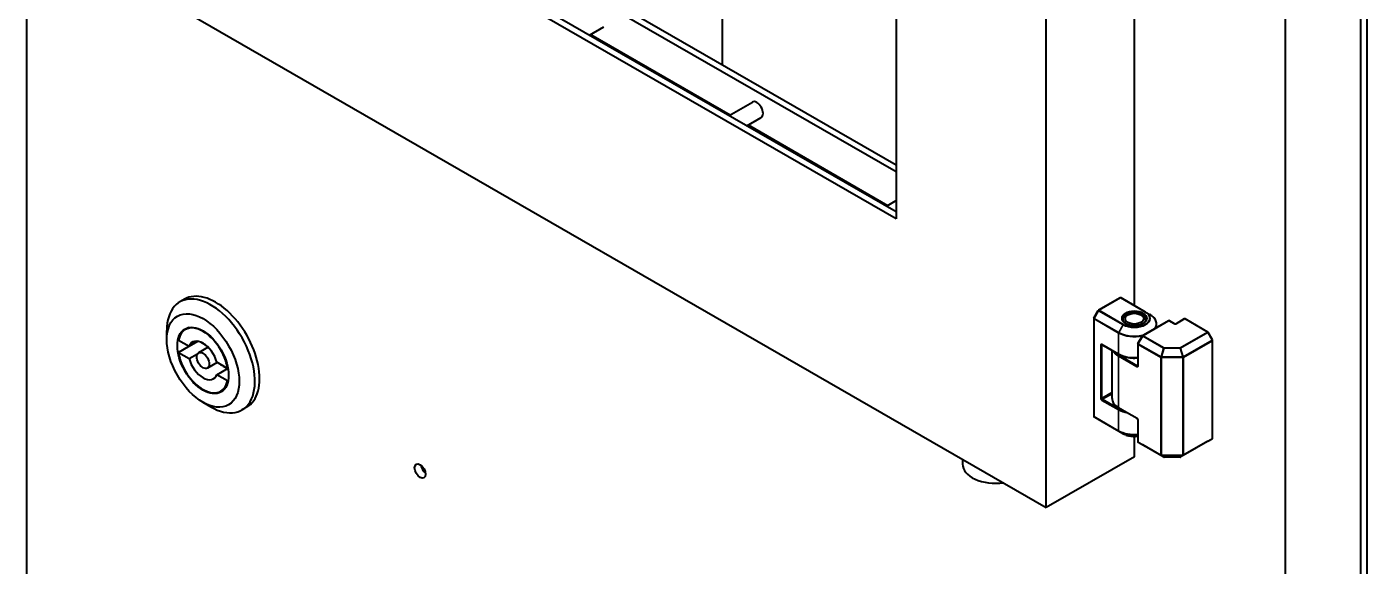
# Model space of a CAD drawing. Header units: millimetres. Extents: x 0 to 2523, y 0 to 1782.
# Drawn here: x 2285.9 to 2376.3, y 1486.3 to 1522.7 of the extents above; entities that cross this region are included whole.
import ezdxf

# ---------------------------------------------------------------- set-up
doc = ezdxf.new("R2010")
doc.units = ezdxf.units.MM
doc.header["$LTSCALE"] = 3
doc.layers.add('가시적인 것(ISO)', color=3, linetype='Continuous', lineweight=40)
doc.layers.add('가시적인 좁은 것(ISO)', color=3, linetype='Continuous', lineweight=35)

msp = doc.modelspace()

# ---------------------------------------------------------------- linework, layer by layer
at = {"layer": '가시적인 것(ISO)'}
for p, q in [((2285.9086, 1476.1038), (2285.9086, 1633.0728)), ((2370.7614, 1427.2403), (2370.7614, 1584.2093)), ((2375.8526, 1464.5091), (2375.8526, 1549.0254)), ((2376.2768, 1464.2648), (2376.2768, 1549.0519)), ((2354.6394, 1490.2646), (2354.6394, 1541.5249)), ((2332.7898, 1540.495), (2332.7898, 1520.1088)), ((2344.5101, 1533.7458), (2344.5101, 1509.7099)), ((2360.5791, 1503.8678), (2360.5791, 1531.1073)), ((2344.5101, 1509.7099), (2309.1901, 1530.0493)), ((2309.6143, 1530.2936), (2344.5101, 1510.1985)), ((2344.5101, 1512.8709), (2315.6071, 1529.515)), ((2316.0313, 1529.7593), (2344.5101, 1513.3595)), ((2288.8784, 1528.1338), (2354.6394, 1490.2646)), ((2323.8499, 1522.0959), (2324.816, 1522.6523)), ((2323.9342, 1522.1444), (2333.3385, 1516.7289)), ((2333.2542, 1516.6803), (2334.8238, 1517.5842)), ((2334.4565, 1515.988), (2335.4226, 1516.5443)), ((2334.5408, 1516.0365), (2343.9451, 1510.6209)), ((2343.8608, 1510.5724), (2344.5101, 1510.9463)), ((2296.5406, 1504.2982), (2296.2224, 1504.115)), ((2359.6194, 1504.3859), (2358.1696, 1503.551)), ((2361.3339, 1503.4331), (2359.6793, 1504.3859)), ((2357.8462, 1502.991), (2357.8462, 1496.4095)), ((2357.8542, 1503.021), (2358.1476, 1503.5291)), ((2360.1319, 1503.2437), (2360.0254, 1503.1819)), ((2361.0263, 1503.2437), (2361.1327, 1503.1819)), ((2362.8826, 1502.8446), (2361.1394, 1501.8408)), ((2361.3369, 1503.4314), (2361.6313, 1503.2605)), ((2363.2819, 1502.6492), (2362.9425, 1502.8446)), ((2363.9432, 1502.9668), (2363.3917, 1502.6492)), ((2365.5341, 1502.0851), (2364.0031, 1502.9668)), ((2295.3485, 1501.5748), (2295.3485, 1502.1856)), ((2296.8242, 1502.3845), (2296.5903, 1502.2498)), ((2362.0791, 1502.3819), (2362.0791, 1502.6245)), ((2365.8495, 1501.5551), (2365.5561, 1502.0631)), ((2296.1297, 1501.5419), (2296.8471, 1501.1287)), ((2297.4416, 1501.4634), (2296.1297, 1500.708)), ((2296.8471, 1501.1287), (2297.431, 1501.465)), ((2298.1361, 1501.0628), (2297.4886, 1500.6899)), ((2297.61, 1501.4191), (2297.966, 1501.2141)), ((2358.4066, 1501.2314), (2359.5309, 1500.5839)), ((2360.816, 1501.2807), (2360.816, 1499.8172)), ((2360.8241, 1501.3107), (2361.1174, 1501.8188)), ((2365.8575, 1494.9436), (2365.8575, 1501.5251)), ((2296.1297, 1500.708), (2296.8471, 1500.2948)), ((2296.8471, 1500.2948), (2297.4186, 1500.6239)), ((2359.0791, 1497.6046), (2359.0791, 1500.8441)), ((2298.7512, 1500.0322), (2298.0874, 1499.65)), ((2299.4463, 1499.632), (2298.7289, 1500.0451)), ((2298.7289, 1499.2112), (2299.4742, 1499.6404)), ((2299.4463, 1498.7981), (2298.7289, 1499.2112)), ((2299.4729, 1499.6473), (2299.4463, 1499.632)), ((2299.487, 1498.8215), (2299.4463, 1498.7981)), ((2299.2196, 1498.2249), (2298.9857, 1498.0902)), ((2297.7785, 1497.3549), (2298.3068, 1497.0483)), ((2300.7324, 1497.0189), (2300.4142, 1496.8357)), ((2360.7613, 1496.2578), (2359.5309, 1496.9663)), ((2358.1694, 1496.1873), (2357.8761, 1496.3576)), ((2359.8242, 1495.2344), (2358.1696, 1496.1872)), ((2360.816, 1496.1628), (2360.816, 1494.6992)), ((2360.5791, 1493.6851), (2360.5791, 1495.0535)), ((2365.5341, 1494.7213), (2363.7004, 1493.6654)), ((2365.5343, 1494.7214), (2365.8276, 1494.8917)), ((2361.1393, 1494.4771), (2360.8459, 1494.6474)), ((2362.5489, 1493.6654), (2361.1394, 1494.477)), ((2348.9953, 1493.5149), (2348.9953, 1493.187)), ((2360.5791, 1493.6851), (2354.6394, 1490.2646)), ((2363.6704, 1493.6573), (2362.5789, 1493.6573))]:
    msp.add_line(p, q, dxfattribs=at)
for centre, start, end in [((2359.6493, 1504.3339), 60.064008, 119.935992), ((2357.9062, 1502.991), 149.999959, 180), ((2358.1995, 1503.4991), 119.935992, 149.999959), ((2362.9125, 1502.7926), 60.064008, 119.935992), ((2363.9732, 1502.9148), 60.064008, 119.935992), ((2365.5042, 1502.0331), 30.000041, 60.064008), ((2360.876, 1501.2807), 149.999959, 180), ((2361.1694, 1501.7888), 119.935992, 149.999959), ((2365.7975, 1501.5251), 0, 30.000041), ((2357.9062, 1496.4095), 180, 239.872355), ((2360.876, 1494.6992), 180, 239.872355), ((2365.7975, 1494.9436), 300.127645, 0), ((2362.5789, 1493.7173), 240.064008, 270), ((2363.6704, 1493.7173), 270, 299.935992)]:
    msp.add_arc(centre, 0.06, start, end, dxfattribs=at)
for centre, major_axis, ratio, start_param, end_param in [((2335.1232, 1517.0643), (-0.2994, 0.52), 0.5780931, 3.1415927, 6.2831853), ((2298.6365, 1500.6586), (2.0959, -3.6397), 0.5780931, 0, 3.1415927), ((2298.3183, 1500.4753), (2.0959, -3.6397), 0.5780931, 5.4958534, 10.2121098), ((2360.5791, 1502.8655), (-0.78, 0), 0.5758617, 5.5016446, 6.2492598), ((2360.5791, 1502.8655), (0.78, 0), 0.5758617, 0.0339256, 0.7815407), ((2297.788, 1500.17), (-1.1977, 2.0798), 0.5780931, 4.1430572, 6.8563845), ((2297.788, 1500.17), (-0.7111, 1.2349), 0.5780931, 4.2949368, 6.7045049), ((2297.788, 1500.17), (1.1977, -2.0798), 0.5780931, 4.1430572, 6.8563845), ((2297.788, 1500.17), (0.7111, -1.2349), 0.5780931, 4.2949368, 6.7045049), ((2299.1456, 1500.9518), (0.7111, -1.2349), 0.5780931, 5.3221343, 5.6773074), ((2312.8494, 1492.9626), (0.262, -0.455), 0.5780931, 4.0799089, 5.3448691), ((2351.2453, 1493.187), (-2.25, 0), 0.5758617, 0, 1.7997543)]:
    msp.add_ellipse(centre, major_axis=major_axis, ratio=ratio, start_param=start_param, end_param=end_param, dxfattribs=at)
for centre, major_axis, ratio in [((2297.788, 1500.17), (-1.7217, 2.9897), 0.5780931), ((2360.5791, 1502.9882), (-0.63, 0), 0.5758617), ((2297.788, 1500.17), (-1.2201, 2.1188), 0.5780931), ((2297.788, 1500.17), (-0.2994, 0.52), 0.5780931), ((2312.4251, 1492.7183), (0.262, -0.455), 0.5780931)]:
    msp.add_ellipse(centre, major_axis=major_axis, ratio=ratio, dxfattribs=at)
for points, knots in [([(2359.7841, 1502.9637), (2359.7841, 1502.9145), (2359.8, 1502.8648), (2359.8633, 1502.7734), (2359.9057, 1502.7322), (2360.0119, 1502.66), (2360.0744, 1502.6286), (2360.2147, 1502.5778), (2360.2926, 1502.5584), (2360.4561, 1502.5341), (2360.5417, 1502.5293), (2360.7115, 1502.5349), (2360.7955, 1502.5454), (2360.953, 1502.5805), (2361.0264, 1502.605), (2361.1546, 1502.6646), (2361.2095, 1502.6996), (2361.2965, 1502.7753), (2361.3283, 1502.8159), (2361.3657, 1502.8923), (2361.3741, 1502.9281), (2361.3741, 1502.9637)], [5.4977871, 5.4977871, 5.4977871, 5.4977871, 5.8773572, 5.8773572, 6.1999926, 6.1999926, 6.5073368, 6.5073368, 6.8158631, 6.8158631, 7.1264635, 7.1264635, 7.4376143, 7.4376143, 7.7475737, 7.7475737, 8.0552148, 8.0552148, 8.3644828, 8.3644828, 8.6393798, 8.6393798, 8.6393798, 8.6393798]), ([(2361.3339, 1503.4331), (2361.3341, 1503.433), (2361.3343, 1503.4329), (2361.3347, 1503.4326), (2361.3349, 1503.4325), (2361.3353, 1503.4323), (2361.3355, 1503.4322), (2361.3359, 1503.4319), (2361.3361, 1503.4318), (2361.3365, 1503.4316), (2361.3367, 1503.4315), (2361.3369, 1503.4314)], [3.1415926536, 3.1415926536, 3.1415926536, 3.1415926536, 3.1423632304, 3.1423632304, 3.1431338072, 3.1431338072, 3.143904384, 3.143904384, 3.1446749608, 3.1446749608, 3.1454455376, 3.1454455376, 3.1454455376, 3.1454455376]), ([(2362.0791, 1502.6245), (2362.0791, 1502.6731), (2362.0724, 1502.7217), (2362.0463, 1502.8171), (2362.0269, 1502.8638), (2361.9763, 1502.954), (2361.9451, 1502.9974), (2361.8722, 1503.0803), (2361.8305, 1503.1197), (2361.7376, 1503.1938), (2361.6865, 1503.2285), (2361.6313, 1503.2605)], [2.35619449, 2.35619449, 2.35619449, 2.35619449, 2.51250355, 2.51250355, 2.6688126, 2.6688126, 2.82512166, 2.82512166, 2.98143071, 2.98143071, 3.13773977, 3.13773977, 3.13773977, 3.13773977]), ([(2363.2819, 1502.6492), (2363.2846, 1502.6476), (2363.2881, 1502.6459), (2363.2967, 1502.6427), (2363.3019, 1502.6411), (2363.3136, 1502.6386), (2363.3201, 1502.6377), (2363.3338, 1502.6368), (2363.341, 1502.6368), (2363.3549, 1502.6379), (2363.3616, 1502.6389), (2363.3737, 1502.6417), (2363.379, 1502.6434), (2363.3867, 1502.6465), (2363.3894, 1502.6479), (2363.3917, 1502.6492)], [1.5707963, 1.5707963, 1.5707963, 1.5707963, 1.7772901, 1.7772901, 2.0006727, 2.0006727, 2.2397467, 2.2397467, 2.4877932, 2.4877932, 2.7355384, 2.7355384, 2.97324, 2.97324, 3.1415927, 3.1415927, 3.1415927, 3.1415927]), ([(2358.3983, 1501.2349), (2358.3983, 1501.2349), (2358.3983, 1501.2349), (2358.399, 1501.2347), (2358.3999, 1501.2345), (2358.4027, 1501.2334), (2358.4045, 1501.2326), (2358.4066, 1501.2314)], [4.33310665, 4.33310665, 4.33310665, 4.33310665, 4.3990032, 4.3990032, 4.55569609, 4.55569609, 4.71238898, 4.71238898, 4.71238898, 4.71238898]), ([(2359.5309, 1500.5839), (2359.6467, 1500.5172), (2359.7804, 1500.4622), (2360.0697, 1500.3799), (2360.2252, 1500.3527), (2360.5274, 1500.3295), (2360.6734, 1500.3307), (2360.816, 1500.3441)], [0, 0, 0, 0, 0.32680869, 0.32680869, 0.65285733, 0.65285733, 0.9467814, 0.9467814, 0.9467814, 0.9467814]), ([(2360.816, 1499.8172), (2360.816, 1499.8148), (2360.8159, 1499.8128), (2360.8154, 1499.8098), (2360.8152, 1499.8088), (2360.8149, 1499.8082), (2360.8149, 1499.8081), (2360.8149, 1499.8081)], [3.14159265, 3.14159265, 3.14159265, 3.14159265, 3.29905903, 3.29905903, 3.4565254, 3.4565254, 3.5247424, 3.5247424, 3.5247424, 3.5247424]), ([(2359.0791, 1497.6046), (2359.0791, 1497.5558), (2359.0858, 1497.5069), (2359.1121, 1497.4111), (2359.1317, 1497.3642), (2359.1828, 1497.2736), (2359.2143, 1497.23), (2359.2879, 1497.1468), (2359.33, 1497.1073), (2359.4236, 1497.0331), (2359.4752, 1496.9983), (2359.5309, 1496.9663)], [0.78539816, 0.78539816, 0.78539816, 0.78539816, 0.9424778, 0.9424778, 1.09955743, 1.09955743, 1.25663706, 1.25663706, 1.41371669, 1.41371669, 1.57079633, 1.57079633, 1.57079633, 1.57079633]), ([(2360.816, 1496.1628), (2360.816, 1496.166), (2360.8157, 1496.1699), (2360.8143, 1496.179), (2360.813, 1496.1842), (2360.8093, 1496.1956), (2360.8068, 1496.2017), (2360.8008, 1496.2141), (2360.7972, 1496.2202), (2360.7893, 1496.2317), (2360.7851, 1496.237), (2360.7767, 1496.246), (2360.7725, 1496.2498), (2360.766, 1496.2548), (2360.7635, 1496.2565), (2360.7613, 1496.2578)], [3.1415927, 3.1415927, 3.1415927, 3.1415927, 3.3485711, 3.3485711, 3.5722397, 3.5722397, 3.8114088, 3.8114088, 4.0593907, 4.0593907, 4.3069641, 4.3069641, 4.5444705, 4.5444705, 4.712389, 4.712389, 4.712389, 4.712389]), ([(2359.8242, 1495.2344), (2359.905, 1495.1879), (2359.9975, 1495.1493), (2360.1975, 1495.0908), (2360.3049, 1495.0708), (2360.5248, 1495.0509), (2360.6374, 1495.0511), (2360.7703, 1495.0634), (2360.7933, 1495.0659), (2360.816, 1495.0689)], [6.2831853, 6.2831853, 6.2831853, 6.2831853, 6.5981151, 6.5981151, 6.913045, 6.913045, 7.2279748, 7.2279748, 7.293997, 7.293997, 7.293997, 7.293997])]:
    msp.add_open_spline(points, degree=3, knots=knots, dxfattribs=at)
at = {"layer": '가시적인 좁은 것(ISO)'}
for p, q in [((2359.6493, 1504.383), (2358.1995, 1503.5481)), ((2361.3039, 1503.4301), (2359.6493, 1504.383)), ((2359.5184, 1502.0137), (2357.8638, 1502.9665)), ((2357.8638, 1502.9665), (2357.8638, 1496.385)), ((2357.8762, 1503.0084), (2358.1695, 1503.5165)), ((2359.5308, 1502.0555), (2357.8762, 1503.0084)), ((2358.1695, 1503.5165), (2359.8242, 1502.5636)), ((2358.1995, 1503.5481), (2359.8542, 1502.5953)), ((2362.9125, 1502.8417), (2361.1694, 1501.8379)), ((2363.2519, 1502.6462), (2362.9125, 1502.8417)), ((2363.9732, 1502.9638), (2363.4216, 1502.6462)), ((2365.5042, 1502.0822), (2363.9732, 1502.9638)), ((2359.5184, 1500.6115), (2359.5184, 1502.0137)), ((2359.8242, 1502.5636), (2359.5308, 1502.0555)), ((2363.6704, 1501.0262), (2365.5042, 1502.0822)), ((2363.7004, 1500.9946), (2365.5342, 1502.0506)), ((2365.8275, 1501.5425), (2365.5342, 1502.0506)), ((2358.3092, 1497.6288), (2358.3092, 1501.2097)), ((2358.3941, 1501.2589), (2359.5184, 1500.6115)), ((2358.3941, 1501.2097), (2358.4192, 1501.2241)), ((2358.3941, 1497.6288), (2358.3941, 1501.2097)), ((2362.3646, 1500.3747), (2360.8336, 1501.2563)), ((2360.8336, 1501.2563), (2360.8336, 1499.7928)), ((2360.846, 1501.2982), (2361.1394, 1501.8062)), ((2362.377, 1500.4165), (2360.846, 1501.2982)), ((2361.1394, 1501.8062), (2362.5489, 1500.9946)), ((2361.1694, 1501.8379), (2362.5789, 1501.0262)), ((2362.5789, 1501.0262), (2363.6704, 1501.0262)), ((2362.5789, 1501.0262), (2362.5789, 1500.9874)), ((2363.6704, 1500.9874), (2363.6704, 1501.0262)), ((2365.8275, 1501.5425), (2363.8723, 1500.4165)), ((2365.8399, 1501.5006), (2363.8847, 1500.3747)), ((2365.8399, 1494.9191), (2365.8399, 1501.5006)), ((2359.5184, 1500.4521), (2360.7488, 1499.7435)), ((2359.5184, 1496.9938), (2359.5184, 1500.4521)), ((2359.5608, 1500.5255), (2360.7912, 1499.817)), ((2362.3646, 1500.3747), (2362.3646, 1493.7932)), ((2362.377, 1500.4165), (2362.5489, 1500.9946)), ((2362.407, 1500.4094), (2362.5789, 1500.9874)), ((2363.8423, 1500.4094), (2362.407, 1500.4094)), ((2362.407, 1500.3646), (2362.407, 1500.4094)), ((2363.8423, 1500.3646), (2362.407, 1500.3646)), ((2362.407, 1500.3646), (2362.407, 1493.7831)), ((2362.5789, 1500.9874), (2363.6704, 1500.9874)), ((2363.8423, 1500.4094), (2363.6704, 1500.9874)), ((2363.8723, 1500.4165), (2363.7004, 1500.9946)), ((2363.8423, 1500.4094), (2363.8423, 1500.3646)), ((2363.8423, 1500.3646), (2363.8423, 1493.7831)), ((2363.8847, 1500.3747), (2363.8847, 1493.7932)), ((2360.7912, 1499.817), (2360.816, 1499.8313)), ((2358.3941, 1497.6288), (2359.0791, 1498.0233)), ((2359.5184, 1496.8344), (2358.3941, 1497.4819)), ((2358.4365, 1497.5553), (2359.0791, 1497.9253)), ((2359.5608, 1496.9079), (2358.4365, 1497.5553)), ((2360.7488, 1496.2853), (2359.5184, 1496.9938)), ((2359.5184, 1495.4322), (2359.5184, 1496.8344)), ((2357.8638, 1496.385), (2359.5184, 1495.4322)), ((2358.1695, 1496.1873), (2357.8762, 1496.3575)), ((2357.8762, 1496.3575), (2359.5308, 1495.4047)), ((2359.8242, 1495.2344), (2358.1695, 1496.1873)), ((2360.8336, 1496.1383), (2360.8336, 1494.6748)), ((2359.8242, 1495.2344), (2359.5308, 1495.4047)), ((2365.5342, 1494.7214), (2363.7004, 1493.6654)), ((2363.8723, 1493.7656), (2365.8275, 1494.8916)), ((2363.8847, 1493.7932), (2365.8399, 1494.9191)), ((2365.5342, 1494.7214), (2365.8275, 1494.8916)), ((2362.3646, 1493.7932), (2360.8336, 1494.6748)), ((2361.1394, 1494.4771), (2360.846, 1494.6473)), ((2362.377, 1493.7656), (2360.846, 1494.6473)), ((2362.5489, 1493.6654), (2361.1394, 1494.4771)), ((2362.377, 1493.7656), (2362.5489, 1493.6654)), ((2362.407, 1493.7831), (2363.8423, 1493.7831)), ((2362.407, 1493.7585), (2362.407, 1493.7831)), ((2362.407, 1493.7585), (2362.5789, 1493.6582)), ((2362.407, 1493.7585), (2363.8423, 1493.7585)), ((2363.6704, 1493.6582), (2362.5789, 1493.6582)), ((2362.5789, 1493.6582), (2362.5789, 1493.6573)), ((2363.8423, 1493.7585), (2363.6704, 1493.6582)), ((2363.6704, 1493.6582), (2363.6704, 1493.6573)), ((2363.8723, 1493.7656), (2363.7004, 1493.6654)), ((2363.8423, 1493.7831), (2363.8423, 1493.7585))]:
    msp.add_line(p, q, dxfattribs=at)
for centre, major_axis, ratio, start_param, end_param in [((2359.6493, 1504.3339), (-0.0299, 0.052), 0.5780931, 5.4997209, 6.2831853), ((2359.6493, 1504.3339), (0.0299, 0.052), 0.5780931, 0, 0.7834647), ((2357.9062, 1502.991), (-0.06, 0), 0.5758617, 0, 0.7853982), ((2357.9062, 1502.991), (-0.052, 0.03), 0.0015778, 5.3287797, 6.2831853), ((2357.9062, 1502.991), (0.0299, 0.052), 0.5780931, 1.5688629, 2.3542608), ((2358.1995, 1503.4991), (-0.052, 0.03), 0.0015778, 5.3287809, 6.2831872), ((2358.1995, 1503.4991), (0.0299, 0.052), 0.5780931, 0.7834642, 1.5688624), ((2358.1995, 1503.4991), (-0.0299, 0.052), 0.5780931, 5.4997209, 6.2831853), ((2360.5791, 1502.9637), (-0.795, 0), 0.5758617, 3.1415927, 6.2831853), ((2360.5791, 1502.9983), (1.0676, 0), 0.5758617, 3.9269908, 7.0647306), ((2360.5791, 1503.0127), (1.0251, 0), 0.5758617, 3.9269908, 7.0685835), ((2361.3039, 1503.3811), (0.0299, 0.052), 0.5780931, 0, 0.783469), ((2360.5791, 1502.6592), (1.4824, 0), 0.5758617, 5.8305356, 7.0647306), ((2362.9125, 1502.7926), (-0.0299, 0.052), 0.5780931, 5.4997209, 6.2831853), ((2362.9125, 1502.7926), (0.0299, 0.052), 0.5780931, 0, 0.7834645), ((2363.9732, 1502.9148), (-0.0299, 0.052), 0.5780931, 5.4997209, 6.2831853), ((2363.9732, 1502.9148), (0.0299, 0.052), 0.5780931, 0, 0.7834645), ((2359.5608, 1502.0381), (0.0299, 0.052), 0.5780931, 1.5688672, 2.3542671), ((2360.5791, 1502.6245), (-1.5, 0), 0.5758617, 0.7853982, 1.9376237), ((2360.5791, 1502.6592), (-1.4824, 0), 0.5758617, 0.7853982, 2.023446), ((2359.8542, 1502.5462), (-0.0299, -0.052), 0.5780931, 3.9250586, 4.7104565), ((2360.5791, 1502.6245), (1.5, 0), 0.5758617, 5.9355998, 6.2831853), ((2363.2519, 1502.5972), (0.0299, 0.052), 0.5780931, 0, 0.7834645), ((2363.3368, 1502.6951), (0.12, 0), 0.5758617, 3.9269908, 5.4977871), ((2363.4216, 1502.5972), (-0.0299, 0.052), 0.5780931, 5.4997209, 6.2831853), ((2365.5042, 1502.0331), (0.0299, 0.052), 0.5780931, 0, 0.7834645), ((2365.5042, 1502.0331), (-0.0299, 0.052), 0.5780931, 4.7143227, 5.4997209), ((2365.5042, 1502.0331), (0.052, 0.03), 0.0015778, 0, 0.9544056), ((2358.3941, 1501.1608), (-0.0599, 0.104), 0.5780931, 5.4997209, 7.0705172), ((2358.3517, 1501.2341), (0.06, 0), 0.5758617, 3.9269908, 5.4977871), ((2358.4365, 1501.2834), (-0.0299, -0.052), 0.5780931, 5.4958534, 6.2831853), ((2358.4365, 1501.1852), (-0.0299, 0.052), 0.5780931, 0.1664309, 0.7873319), ((2360.876, 1501.2807), (-0.06, 0), 0.5758617, 0, 0.7853982), ((2360.876, 1501.2807), (-0.052, 0.03), 0.0015778, 5.3287797, 6.2831853), ((2360.876, 1501.2807), (0.0299, 0.052), 0.5780931, 1.5688626, 2.3542608), ((2361.1694, 1501.7888), (-0.052, 0.03), 0.0015778, 5.328772, 6.2831738), ((2361.1694, 1501.7888), (-0.0299, 0.052), 0.5780931, 5.4997209, 6.2831853), ((2361.1694, 1501.7888), (0.0299, 0.052), 0.5780931, 0.7834645, 1.5688626), ((2362.5789, 1500.9772), (-0.0299, -0.052), 0.5780931, 3.9250571, 4.7104553), ((2363.6704, 1500.9772), (-0.0299, 0.052), 0.5780931, 4.7143227, 5.4997209), ((2365.7975, 1501.5251), (0.052, 0.03), 0.0015778, 0, 0.9544056), ((2365.7975, 1501.5251), (-0.0299, 0.052), 0.5780931, 3.9289245, 4.7143227), ((2365.7975, 1501.5251), (0.06, 0), 0.5758617, 5.4977871, 6.2831853), ((2360.5791, 1501.0629), (-1.5, 0), 0.5758617, 0.3036245, 0.7853982), ((2360.5791, 1501.1119), (1.44, 0), 0.5758617, 3.661358, 3.9269908), ((2360.5791, 1501.2223), (1.5, 0), 0.5758617, 3.9269908, 4.8710436), ((2359.5608, 1500.6359), (-0.0299, -0.052), 0.5780931, 5.4958534, 6.2831853), ((2359.5608, 1500.4765), (-0.0299, -0.052), 0.5780931, 3.9250571, 5.4958534), ((2362.407, 1500.3991), (0.0299, 0.052), 0.5780931, 1.5688626, 2.3542608), ((2362.407, 1500.3991), (-0.06, 0), 0.5758617, 0.7853982, 1.5707963), ((2362.407, 1500.3991), (0.0575, -0.0171), 0.1640073, 1.6195116, 2.16754), ((2362.5789, 1500.9772), (0.0575, -0.0171), 0.1640073, 1.6195116, 2.16754), ((2363.6704, 1500.9772), (0.0575, 0.0171), 0.1640073, 0.9740526, 1.522081), ((2363.8423, 1500.3991), (0.0575, 0.0171), 0.1640073, 0.9740526, 1.522081), ((2363.8423, 1500.3991), (-0.06, 0), 0.5758617, 1.5707963, 2.3561945), ((2363.8423, 1500.3991), (0.0299, -0.052), 0.5780931, 0.7873319, 1.57273), ((2360.7912, 1499.768), (-0.0299, -0.052), 0.5780931, 3.9250571, 5.4958534), ((2360.7488, 1499.8416), (0.0599, -0.104), 0.5780931, 5.4997209, 7.0705172), ((2360.7912, 1499.8661), (0.0299, -0.052), 0.5780931, 5.4997209, 6.1167544), ((2360.876, 1499.8172), (-0.06, 0), 0.5758617, 0, 0.7853982), ((2358.3941, 1497.58), (0.0599, -0.104), 0.5780931, 3.9289245, 5.4997209), ((2358.3517, 1497.6533), (-0.06, 0), 0.5758617, 0.7853982, 2.3561945), ((2358.4365, 1497.6044), (-0.0299, 0.052), 0.5780931, 0.7873319, 2.3581282), ((2358.4365, 1497.5063), (0.0299, 0.052), 0.5780931, 0.7834645, 2.3542608), ((2360.5791, 1497.6046), (-1.5, 0), 0.5758617, 0, 0.7853982), ((2359.5608, 1497.0183), (-0.0299, -0.052), 0.5780931, 5.4958534, 6.2831853), ((2359.5608, 1496.8588), (0.0299, 0.052), 0.5780931, 0.7834645, 2.3542608), ((2360.5791, 1497.4452), (-1.5, 0), 0.5758617, 0.7853982, 1.2671718), ((2360.5791, 1497.4943), (-1.44, 0), 0.5758617, 0.7853982, 1.051031), ((2357.9062, 1496.4095), (-0.06, 0), 0.5758617, 0, 0.7853982), ((2357.9062, 1496.4095), (-0.0299, -0.052), 0.5780931, 5.4958534, 6.2812513), ((2357.9062, 1496.4095), (-0.0301, -0.0519), 0.8159693, 0, 0.0027294), ((2360.7488, 1496.1872), (-0.0599, 0.104), 0.5780931, 3.9289245, 5.4997209), ((2360.7912, 1496.3097), (-0.0299, -0.052), 0.5780931, 5.4958534, 6.2831853), ((2360.876, 1496.1628), (-0.06, 0), 0.5758617, 0, 0.7853982), ((2359.5608, 1495.4566), (-0.0299, -0.052), 0.5780931, 5.4958555, 6.281253), ((2360.5791, 1496.043), (1.5, 0), 0.5758617, 3.9269908, 4.8710436), ((2360.5791, 1496.0083), (1.4824, 0), 0.5758617, 3.9269908, 4.8729407), ((2360.5791, 1495.6691), (-1.0676, 0), 0.5758617, 0.7853982, 1.7946457), ((2360.876, 1494.6992), (-0.06, 0), 0.5758617, 0, 0.7853982), ((2365.7975, 1494.9436), (0.0299, -0.052), 0.5780931, 0.0019337, 0.7873319), ((2365.7975, 1494.9436), (0.0301, -0.0519), 0.8159693, 6.2804559, 6.2831853), ((2365.7975, 1494.9436), (0.06, 0), 0.5758617, 5.4977871, 6.2831853), ((2360.876, 1494.6992), (-0.0299, -0.052), 0.5780931, 5.4958534, 6.2812516), ((2360.876, 1494.6992), (-0.0301, -0.0519), 0.8159693, 0, 0.0027294), ((2362.407, 1493.8176), (0.06, 0), 0.5758617, 3.9269908, 4.712389), ((2362.407, 1493.8176), (-0.0299, -0.052), 0.5780931, 5.4958534, 6.2812516), ((2363.8423, 1493.8176), (0.06, 0), 0.5758617, 4.712389, 5.4977871), ((2363.8423, 1493.8176), (0.0299, -0.052), 0.5780931, 0.0019337, 0.7873319), ((2362.407, 1493.8176), (-0.0302, -0.0518), 0.9455649, 0.0048485, 0.5528769), ((2362.5789, 1493.7173), (-0.0302, -0.0518), 0.9455649, 0.0048485, 0.5528769), ((2362.5789, 1493.7173), (-0.0299, -0.052), 0.5780931, 6.2812516, 6.2831853), ((2363.6704, 1493.7173), (0.0302, -0.0518), 0.9455649, 5.7303084, 6.2783368), ((2363.6704, 1493.7173), (0.0299, -0.052), 0.5780931, 0, 0.0019337), ((2363.8423, 1493.8176), (0.0302, -0.0518), 0.9455649, 5.7303084, 6.2783368)]:
    msp.add_ellipse(centre, major_axis=major_axis, ratio=ratio, start_param=start_param, end_param=end_param, dxfattribs=at)
msp.add_ellipse((2360.5791, 1503.0127), major_axis=(0.855, 0), ratio=0.5758617, dxfattribs=at)

doc.saveas('drawing.dxf')
